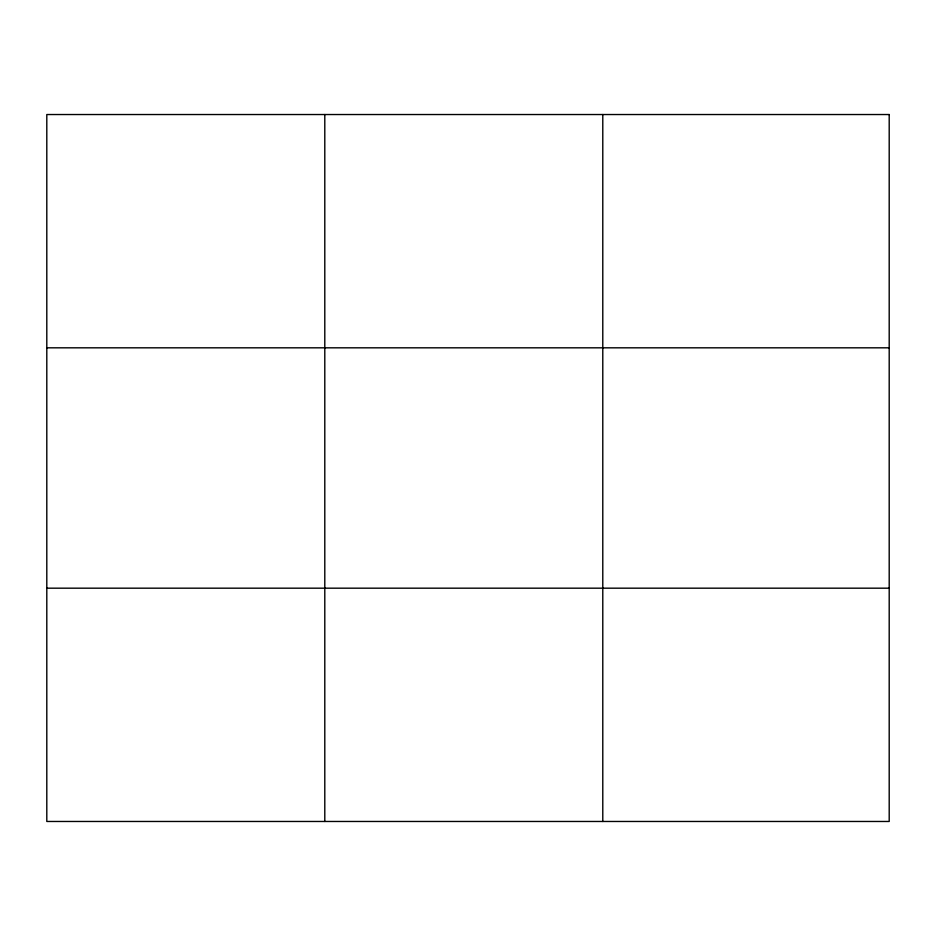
<?xml version="1.0" encoding="UTF-8"?>
<svg xmlns="http://www.w3.org/2000/svg" width="936" height="936" viewBox="0 0 936 936"><rect width="100%" height="100%" fill="white"/><g stroke="black" fill="none" stroke-linecap="round" stroke-linejoin="round"><path stroke-width="1.4" d="M324.792 821.469L324.792 114.531M602.784 821.469L602.784 114.531M46.8 347.818L889.2 347.818M46.8 588.182L889.2 588.182M889.2 114.531L889.2 821.469L46.8 821.469L46.8 114.531L889.2 114.531"/></g></svg>
